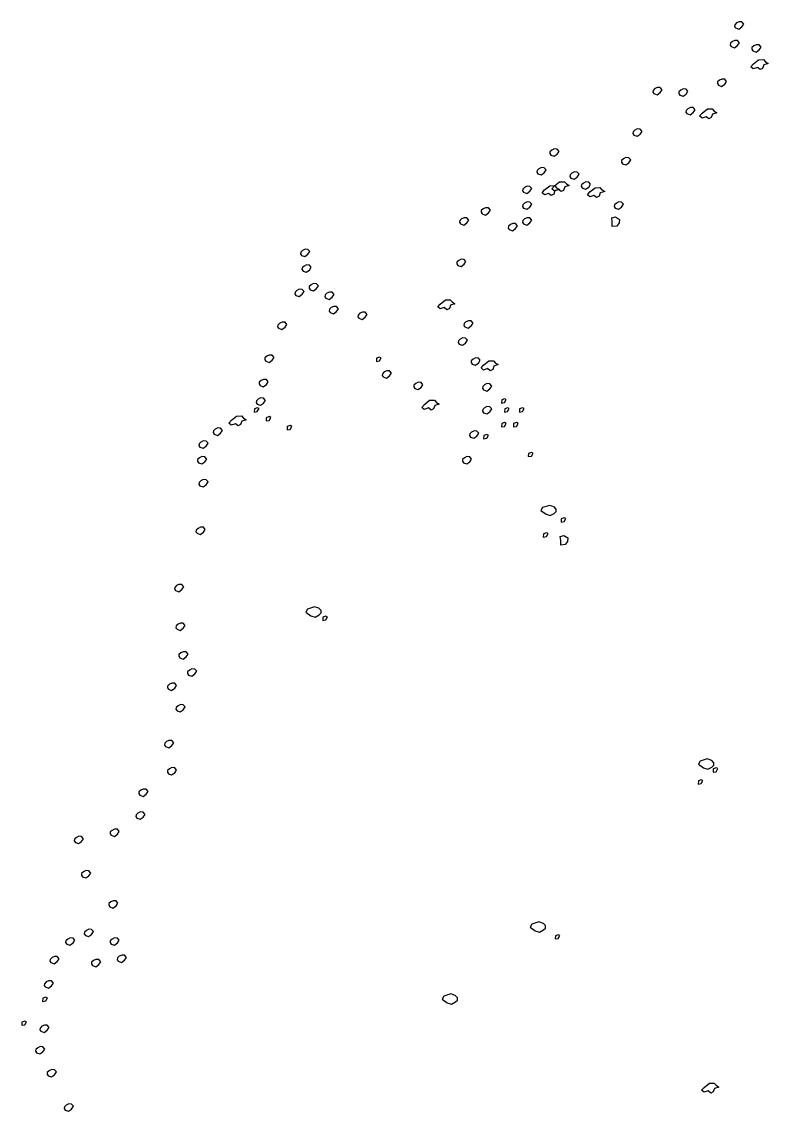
# Model space of a CAD drawing. Header units: millimetres. Extents: x 78 to 127.2, y 151.6 to 179.7.
# Drawn here: x 108.06 to 117.53, y 165.74 to 179.57 of the extents above; entities that cross this region are included whole.
import ezdxf

# ---------------------------------------------------------------- set-up
doc = ezdxf.new("R2010")
doc.units = ezdxf.units.MM
doc.layers.add('arbre', color=250, linetype='Continuous')

# ---------------------------------------------------------------- blocks, each defined once
blk = doc.blocks.new('arbre3')
at = {"layer": 'arbre'}
for points in [[(256.585, 39.334), (256.627, 39.319), (256.666, 39.347), (256.69, 39.382), (256.666, 39.41), (256.629, 39.412), (256.598, 39.397), (256.574, 39.375), (256.572, 39.353)], [(256.531, 39.098), (256.572, 39.082), (256.611, 39.111), (256.635, 39.145), (256.611, 39.174), (256.574, 39.176), (256.544, 39.161), (256.52, 39.139), (256.518, 39.117)], [(256.803, 39.043), (256.845, 39.028), (256.884, 39.056), (256.908, 39.091), (256.884, 39.119), (256.847, 39.121), (256.816, 39.106), (256.792, 39.084), (256.79, 39.063)], [(256.812, 38.877), (256.877, 38.929), (256.938, 38.932), (256.964, 38.903), (256.999, 38.882), (256.942, 38.864), (256.927, 38.821), (256.897, 38.806), (256.862, 38.832), (256.81, 38.814), (256.779, 38.84)], [(256.367, 38.607), (256.408, 38.592), (256.448, 38.62), (256.471, 38.655), (256.448, 38.683), (256.411, 38.685), (256.38, 38.67), (256.356, 38.648), (256.354, 38.627)], [(255.549, 38.5), (255.591, 38.485), (255.63, 38.513), (255.654, 38.548), (255.63, 38.576), (255.593, 38.578), (255.562, 38.563), (255.538, 38.541), (255.536, 38.52)], [(255.876, 38.482), (255.918, 38.467), (255.957, 38.495), (255.981, 38.53), (255.957, 38.558), (255.92, 38.56), (255.889, 38.545), (255.866, 38.523), (255.863, 38.502)], [(255.967, 38.246), (256.009, 38.231), (256.048, 38.259), (256.072, 38.294), (256.048, 38.322), (256.011, 38.324), (255.98, 38.309), (255.956, 38.287), (255.954, 38.265)], [(256.162, 38.253), (256.227, 38.305), (256.288, 38.307), (256.314, 38.279), (256.349, 38.257), (256.293, 38.24), (256.277, 38.196), (256.247, 38.181), (256.212, 38.207), (256.16, 38.19), (256.129, 38.216)], [(255.295, 37.973), (255.336, 37.958), (255.375, 37.986), (255.399, 38.021), (255.375, 38.049), (255.338, 38.052), (255.308, 38.036), (255.284, 38.015), (255.282, 37.993)], [(254.241, 37.719), (254.282, 37.704), (254.321, 37.732), (254.345, 37.767), (254.321, 37.795), (254.284, 37.797), (254.254, 37.782), (254.23, 37.76), (254.228, 37.739)], [(255.149, 37.61), (255.191, 37.595), (255.23, 37.623), (255.254, 37.658), (255.23, 37.686), (255.193, 37.688), (255.162, 37.673), (255.139, 37.651), (255.136, 37.63)], [(254.077, 37.483), (254.118, 37.468), (254.158, 37.496), (254.181, 37.531), (254.158, 37.559), (254.121, 37.561), (254.09, 37.546), (254.066, 37.524), (254.064, 37.502)], [(254.495, 37.428), (254.536, 37.413), (254.576, 37.441), (254.599, 37.476), (254.576, 37.504), (254.539, 37.507), (254.508, 37.491), (254.484, 37.47), (254.482, 37.448)], [(254.287, 37.328), (254.352, 37.38), (254.413, 37.382), (254.439, 37.354), (254.474, 37.332), (254.418, 37.315), (254.402, 37.272), (254.372, 37.256), (254.337, 37.282), (254.285, 37.265), (254.255, 37.291)], [(254.641, 37.301), (254.682, 37.286), (254.721, 37.314), (254.745, 37.349), (254.721, 37.377), (254.684, 37.379), (254.654, 37.364), (254.63, 37.342), (254.627, 37.321)], [(253.895, 37.247), (253.937, 37.231), (253.976, 37.26), (254, 37.294), (253.976, 37.323), (253.939, 37.325), (253.908, 37.31), (253.884, 37.288), (253.882, 37.266)], [(254.162, 37.278), (254.227, 37.33), (254.288, 37.332), (254.314, 37.304), (254.349, 37.282), (254.293, 37.265), (254.277, 37.222), (254.247, 37.206), (254.212, 37.232), (254.16, 37.215), (254.13, 37.241)], [(254.737, 37.253), (254.802, 37.305), (254.863, 37.307), (254.889, 37.279), (254.924, 37.257), (254.868, 37.24), (254.852, 37.197), (254.822, 37.181), (254.787, 37.207), (254.735, 37.19), (254.705, 37.216)], [(253.895, 37.047), (253.937, 37.032), (253.976, 37.06), (254, 37.095), (253.976, 37.123), (253.939, 37.125), (253.908, 37.11), (253.884, 37.088), (253.882, 37.066)], [(255.059, 37.047), (255.1, 37.032), (255.139, 37.06), (255.163, 37.095), (255.139, 37.123), (255.102, 37.125), (255.072, 37.11), (255.048, 37.088), (255.046, 37.066)], [(253.368, 36.974), (253.41, 36.959), (253.449, 36.987), (253.473, 37.022), (253.449, 37.05), (253.412, 37.052), (253.381, 37.037), (253.357, 37.015), (253.355, 36.994)], [(255.021, 36.812), (255.021, 36.871), (255.015, 36.923), (255.06, 36.936), (255.113, 36.903), (255.106, 36.858), (255.08, 36.819)], [(253.096, 36.847), (253.137, 36.832), (253.176, 36.86), (253.2, 36.895), (253.176, 36.923), (253.139, 36.925), (253.109, 36.91), (253.085, 36.888), (253.083, 36.866)], [(253.714, 36.774), (253.755, 36.759), (253.794, 36.787), (253.818, 36.822), (253.794, 36.85), (253.757, 36.852), (253.727, 36.837), (253.703, 36.816), (253.701, 36.794)], [(253.895, 36.847), (253.937, 36.832), (253.976, 36.86), (254, 36.895), (253.976, 36.923), (253.939, 36.925), (253.908, 36.91), (253.884, 36.888), (253.882, 36.866)], [(251.078, 36.447), (251.12, 36.432), (251.159, 36.46), (251.183, 36.495), (251.159, 36.523), (251.122, 36.525), (251.091, 36.51), (251.067, 36.489), (251.065, 36.467)], [(253.059, 36.32), (253.101, 36.305), (253.14, 36.333), (253.164, 36.368), (253.14, 36.396), (253.103, 36.398), (253.072, 36.383), (253.048, 36.361), (253.046, 36.34)], [(251.096, 36.247), (251.138, 36.232), (251.177, 36.26), (251.201, 36.295), (251.177, 36.323), (251.14, 36.326), (251.109, 36.31), (251.086, 36.289), (251.083, 36.267)], [(251.006, 35.939), (251.047, 35.923), (251.086, 35.952), (251.11, 35.986), (251.086, 36.015), (251.049, 36.017), (251.019, 36.002), (250.995, 35.98), (250.992, 35.958)], [(251.187, 36.011), (251.229, 35.996), (251.268, 36.024), (251.292, 36.059), (251.268, 36.087), (251.231, 36.089), (251.2, 36.074), (251.176, 36.053), (251.174, 36.031)], [(251.387, 35.902), (251.429, 35.887), (251.468, 35.915), (251.492, 35.95), (251.468, 35.978), (251.431, 35.98), (251.4, 35.965), (251.376, 35.944), (251.374, 35.922)], [(252.837, 35.829), (252.903, 35.881), (252.963, 35.883), (252.989, 35.855), (253.024, 35.833), (252.968, 35.816), (252.953, 35.772), (252.922, 35.757), (252.887, 35.783), (252.835, 35.766), (252.805, 35.792)], [(251.442, 35.721), (251.483, 35.705), (251.522, 35.734), (251.546, 35.768), (251.522, 35.797), (251.485, 35.799), (251.455, 35.784), (251.431, 35.762), (251.429, 35.74)], [(251.805, 35.648), (251.847, 35.633), (251.886, 35.661), (251.91, 35.696), (251.886, 35.724), (251.849, 35.726), (251.818, 35.711), (251.794, 35.689), (251.792, 35.667)], [(250.787, 35.521), (250.829, 35.505), (250.868, 35.534), (250.892, 35.569), (250.868, 35.597), (250.831, 35.599), (250.8, 35.584), (250.777, 35.562), (250.774, 35.54)], [(253.15, 35.539), (253.191, 35.524), (253.231, 35.552), (253.255, 35.587), (253.231, 35.615), (253.194, 35.617), (253.163, 35.602), (253.139, 35.58), (253.137, 35.558)], [(253.077, 35.321), (253.119, 35.306), (253.158, 35.334), (253.182, 35.369), (253.158, 35.397), (253.121, 35.399), (253.091, 35.384), (253.067, 35.362), (253.064, 35.34)], [(250.624, 35.103), (250.665, 35.088), (250.704, 35.116), (250.728, 35.151), (250.704, 35.179), (250.667, 35.181), (250.637, 35.166), (250.613, 35.144), (250.611, 35.122)], [(252.027, 35.1), (252.066, 35.107), (252.088, 35.146), (252.066, 35.154), (252.029, 35.141)], [(253.241, 35.067), (253.282, 35.051), (253.321, 35.08), (253.345, 35.114), (253.321, 35.143), (253.285, 35.145), (253.254, 35.13), (253.23, 35.108), (253.228, 35.086)], [(253.387, 35.054), (253.453, 35.106), (253.513, 35.108), (253.539, 35.08), (253.574, 35.059), (253.518, 35.041), (253.503, 34.998), (253.472, 34.982), (253.437, 35.009), (253.385, 34.991), (253.355, 35.017)], [(250.551, 34.794), (250.592, 34.779), (250.632, 34.807), (250.655, 34.842), (250.632, 34.87), (250.595, 34.872), (250.564, 34.857), (250.54, 34.835), (250.538, 34.814)], [(252.114, 34.903), (252.156, 34.888), (252.195, 34.916), (252.219, 34.951), (252.195, 34.979), (252.158, 34.981), (252.127, 34.966), (252.103, 34.944), (252.101, 34.923)], [(252.514, 34.758), (252.555, 34.742), (252.594, 34.771), (252.618, 34.805), (252.594, 34.834), (252.558, 34.836), (252.527, 34.821), (252.503, 34.799), (252.501, 34.777)], [(253.386, 34.74), (253.428, 34.724), (253.467, 34.753), (253.491, 34.787), (253.467, 34.816), (253.43, 34.818), (253.4, 34.803), (253.376, 34.781), (253.373, 34.759)], [(250.515, 34.558), (250.556, 34.543), (250.595, 34.571), (250.619, 34.606), (250.595, 34.634), (250.558, 34.636), (250.528, 34.621), (250.504, 34.599), (250.502, 34.577)], [(252.637, 34.554), (252.703, 34.607), (252.763, 34.609), (252.79, 34.58), (252.824, 34.559), (252.768, 34.541), (252.753, 34.498), (252.722, 34.483), (252.687, 34.509), (252.635, 34.491), (252.605, 34.517)], [(253.615, 34.571), (253.654, 34.577), (253.676, 34.617), (253.654, 34.625), (253.617, 34.612)], [(250.477, 34.458), (250.516, 34.464), (250.538, 34.503), (250.516, 34.512), (250.479, 34.499)], [(253.386, 34.449), (253.428, 34.434), (253.467, 34.462), (253.491, 34.497), (253.467, 34.525), (253.43, 34.527), (253.4, 34.512), (253.376, 34.49), (253.373, 34.468)], [(253.653, 34.458), (253.692, 34.464), (253.714, 34.503), (253.692, 34.512), (253.655, 34.499)], [(253.842, 34.458), (253.881, 34.464), (253.903, 34.503), (253.881, 34.512), (253.844, 34.499)], [(250.188, 34.355), (250.253, 34.407), (250.314, 34.409), (250.34, 34.381), (250.374, 34.359), (250.318, 34.341), (250.303, 34.298), (250.272, 34.283), (250.238, 34.309), (250.185, 34.291), (250.155, 34.318)], [(250.628, 34.344), (250.667, 34.351), (250.689, 34.39), (250.667, 34.399), (250.63, 34.385)], [(253.615, 34.269), (253.654, 34.275), (253.676, 34.314), (253.654, 34.323), (253.617, 34.31)], [(253.766, 34.269), (253.805, 34.275), (253.827, 34.314), (253.805, 34.323), (253.769, 34.31)], [(249.97, 34.176), (250.011, 34.161), (250.05, 34.189), (250.074, 34.224), (250.05, 34.252), (250.013, 34.255), (249.983, 34.239), (249.959, 34.218), (249.957, 34.196)], [(250.893, 34.231), (250.932, 34.237), (250.954, 34.276), (250.932, 34.285), (250.895, 34.272)], [(253.223, 34.14), (253.264, 34.125), (253.303, 34.153), (253.327, 34.188), (253.303, 34.216), (253.266, 34.218), (253.236, 34.203), (253.212, 34.181), (253.21, 34.16)], [(253.388, 34.117), (253.427, 34.124), (253.449, 34.163), (253.427, 34.172), (253.39, 34.159)], [(249.788, 34.013), (249.829, 33.998), (249.868, 34.026), (249.892, 34.061), (249.868, 34.089), (249.831, 34.091), (249.801, 34.076), (249.777, 34.054), (249.775, 34.032)], [(249.77, 33.813), (249.811, 33.798), (249.85, 33.826), (249.874, 33.861), (249.85, 33.889), (249.813, 33.891), (249.783, 33.876), (249.759, 33.854), (249.757, 33.833)], [(253.132, 33.813), (253.173, 33.798), (253.212, 33.826), (253.236, 33.861), (253.212, 33.889), (253.175, 33.891), (253.145, 33.876), (253.121, 33.854), (253.119, 33.833)], [(253.955, 33.891), (253.995, 33.897), (254.016, 33.936), (253.995, 33.945), (253.958, 33.932)], [(249.788, 33.522), (249.829, 33.507), (249.868, 33.535), (249.892, 33.57), (249.868, 33.598), (249.831, 33.6), (249.801, 33.585), (249.777, 33.564), (249.775, 33.542)], [(254.18, 33.16), (254.234, 33.143), (254.284, 33.171), (254.31, 33.195), (254.31, 33.226), (254.282, 33.254), (254.225, 33.273), (254.136, 33.245), (254.114, 33.206)], [(254.371, 33.059), (254.41, 33.066), (254.432, 33.105), (254.41, 33.113), (254.373, 33.1)], [(249.751, 32.918), (249.793, 32.903), (249.832, 32.931), (249.856, 32.966), (249.832, 32.994), (249.795, 32.996), (249.764, 32.981), (249.741, 32.959), (249.738, 32.937)], [(254.144, 32.87), (254.184, 32.877), (254.205, 32.916), (254.184, 32.924), (254.147, 32.911)], [(254.366, 32.767), (254.366, 32.826), (254.359, 32.878), (254.405, 32.891), (254.457, 32.859), (254.451, 32.813), (254.424, 32.774)], [(249.479, 32.191), (249.52, 32.176), (249.559, 32.204), (249.583, 32.239), (249.559, 32.267), (249.522, 32.269), (249.492, 32.254), (249.468, 32.232), (249.466, 32.211)], [(251.195, 31.872), (251.25, 31.855), (251.3, 31.883), (251.326, 31.907), (251.326, 31.938), (251.298, 31.966), (251.241, 31.985), (251.152, 31.957), (251.13, 31.918)], [(251.346, 31.812), (251.386, 31.818), (251.407, 31.858), (251.386, 31.866), (251.349, 31.853)], [(249.497, 31.701), (249.538, 31.685), (249.577, 31.714), (249.601, 31.748), (249.577, 31.777), (249.54, 31.779), (249.51, 31.764), (249.486, 31.742), (249.484, 31.72)], [(249.533, 31.337), (249.575, 31.322), (249.614, 31.35), (249.638, 31.385), (249.614, 31.413), (249.577, 31.415), (249.546, 31.4), (249.522, 31.379), (249.52, 31.357)], [(249.642, 31.119), (249.684, 31.104), (249.723, 31.132), (249.747, 31.167), (249.723, 31.195), (249.686, 31.197), (249.655, 31.182), (249.632, 31.161), (249.629, 31.139)], [(249.388, 30.938), (249.429, 30.922), (249.468, 30.951), (249.492, 30.985), (249.468, 31.014), (249.431, 31.016), (249.401, 31.001), (249.377, 30.979), (249.375, 30.957)], [(249.497, 30.665), (249.538, 30.65), (249.577, 30.678), (249.601, 30.713), (249.577, 30.741), (249.54, 30.743), (249.51, 30.728), (249.486, 30.706), (249.484, 30.685)], [(249.352, 30.211), (249.393, 30.196), (249.432, 30.224), (249.456, 30.259), (249.432, 30.287), (249.395, 30.289), (249.365, 30.274), (249.341, 30.252), (249.339, 30.23)], [(256.18, 29.94), (256.235, 29.923), (256.285, 29.951), (256.311, 29.975), (256.311, 30.005), (256.283, 30.034), (256.226, 30.053), (256.137, 30.025), (256.115, 29.986)], [(249.388, 29.866), (249.429, 29.85), (249.468, 29.879), (249.492, 29.913), (249.468, 29.942), (249.431, 29.944), (249.401, 29.929), (249.377, 29.907), (249.375, 29.885)], [(256.3, 29.884), (256.339, 29.891), (256.361, 29.93), (256.339, 29.939), (256.302, 29.926)], [(256.111, 29.733), (256.15, 29.74), (256.171, 29.779), (256.15, 29.787), (256.113, 29.774)], [(249.024, 29.593), (249.066, 29.578), (249.105, 29.606), (249.129, 29.641), (249.105, 29.669), (249.068, 29.671), (249.037, 29.656), (249.014, 29.634), (249.011, 29.613)], [(248.988, 29.303), (249.029, 29.287), (249.069, 29.316), (249.092, 29.35), (249.069, 29.379), (249.032, 29.381), (249.001, 29.366), (248.977, 29.344), (248.975, 29.322)], [(248.207, 28.994), (248.248, 28.978), (248.287, 29.007), (248.311, 29.041), (248.287, 29.07), (248.25, 29.072), (248.22, 29.057), (248.196, 29.035), (248.194, 29.013)], [(248.661, 29.084), (248.702, 29.069), (248.741, 29.098), (248.765, 29.132), (248.741, 29.161), (248.704, 29.163), (248.674, 29.147), (248.65, 29.126), (248.648, 29.104)], [(248.297, 28.558), (248.339, 28.542), (248.378, 28.571), (248.402, 28.605), (248.378, 28.634), (248.341, 28.636), (248.31, 28.621), (248.287, 28.599), (248.284, 28.577)], [(248.643, 28.176), (248.684, 28.161), (248.723, 28.189), (248.747, 28.224), (248.723, 28.252), (248.686, 28.254), (248.656, 28.239), (248.632, 28.217), (248.63, 28.196)], [(254.044, 27.872), (254.098, 27.855), (254.148, 27.883), (254.174, 27.907), (254.174, 27.938), (254.146, 27.966), (254.09, 27.985), (254, 27.957), (253.979, 27.918)], [(248.334, 27.813), (248.375, 27.798), (248.414, 27.826), (248.438, 27.861), (248.414, 27.889), (248.377, 27.891), (248.347, 27.876), (248.323, 27.854), (248.321, 27.832)], [(254.296, 27.768), (254.335, 27.774), (254.357, 27.813), (254.335, 27.822), (254.298, 27.809)], [(248.098, 27.704), (248.139, 27.689), (248.178, 27.717), (248.202, 27.752), (248.178, 27.78), (248.141, 27.782), (248.111, 27.767), (248.087, 27.745), (248.084, 27.723)], [(248.661, 27.704), (248.702, 27.689), (248.741, 27.717), (248.765, 27.752), (248.741, 27.78), (248.704, 27.782), (248.674, 27.767), (248.65, 27.745), (248.648, 27.723)], [(247.898, 27.468), (247.939, 27.452), (247.978, 27.481), (248.002, 27.515), (247.978, 27.544), (247.941, 27.546), (247.911, 27.531), (247.887, 27.509), (247.885, 27.487)], [(248.752, 27.486), (248.793, 27.471), (248.832, 27.499), (248.856, 27.534), (248.832, 27.562), (248.795, 27.564), (248.765, 27.549), (248.741, 27.527), (248.739, 27.505)], [(248.425, 27.431), (248.466, 27.416), (248.505, 27.444), (248.529, 27.479), (248.505, 27.507), (248.468, 27.509), (248.438, 27.494), (248.414, 27.473), (248.412, 27.451)], [(247.825, 27.159), (247.866, 27.144), (247.905, 27.172), (247.929, 27.207), (247.905, 27.235), (247.868, 27.237), (247.838, 27.222), (247.814, 27.2), (247.812, 27.178)], [(247.792, 26.974), (247.831, 26.981), (247.853, 27.02), (247.831, 27.028), (247.794, 27.015)], [(252.925, 26.957), (252.979, 26.94), (253.029, 26.968), (253.055, 26.992), (253.055, 27.022), (253.027, 27.051), (252.97, 27.07), (252.881, 27.042), (252.86, 27.003)], [(247.528, 26.672), (247.567, 26.678), (247.588, 26.717), (247.567, 26.726), (247.53, 26.713)], [(247.77, 26.596), (247.812, 26.58), (247.851, 26.609), (247.875, 26.643), (247.851, 26.672), (247.814, 26.674), (247.783, 26.659), (247.76, 26.637), (247.757, 26.615)], [(247.716, 26.323), (247.757, 26.308), (247.796, 26.336), (247.82, 26.371), (247.796, 26.399), (247.759, 26.401), (247.729, 26.386), (247.705, 26.364), (247.703, 26.343)], [(247.861, 26.032), (247.903, 26.017), (247.942, 26.045), (247.966, 26.08), (247.942, 26.108), (247.905, 26.111), (247.874, 26.095), (247.85, 26.074), (247.848, 26.052)], [(256.187, 25.884), (256.252, 25.936), (256.313, 25.938), (256.339, 25.91), (256.374, 25.888), (256.318, 25.871), (256.302, 25.827), (256.272, 25.812), (256.237, 25.838), (256.185, 25.821), (256.154, 25.847)], [(248.079, 25.596), (248.121, 25.581), (248.16, 25.609), (248.184, 25.644), (248.16, 25.672), (248.123, 25.675), (248.092, 25.659), (248.068, 25.638), (248.066, 25.616)]]:
    blk.add_lwpolyline(points, close=True, dxfattribs=at)

msp = doc.modelspace()

# ---------------------------------------------------------------- block references
at = {"layer": 'arbre'}
msp.add_blockref('arbre3', (-139.467, 140.162), dxfattribs=at)

doc.saveas('drawing.dxf')
